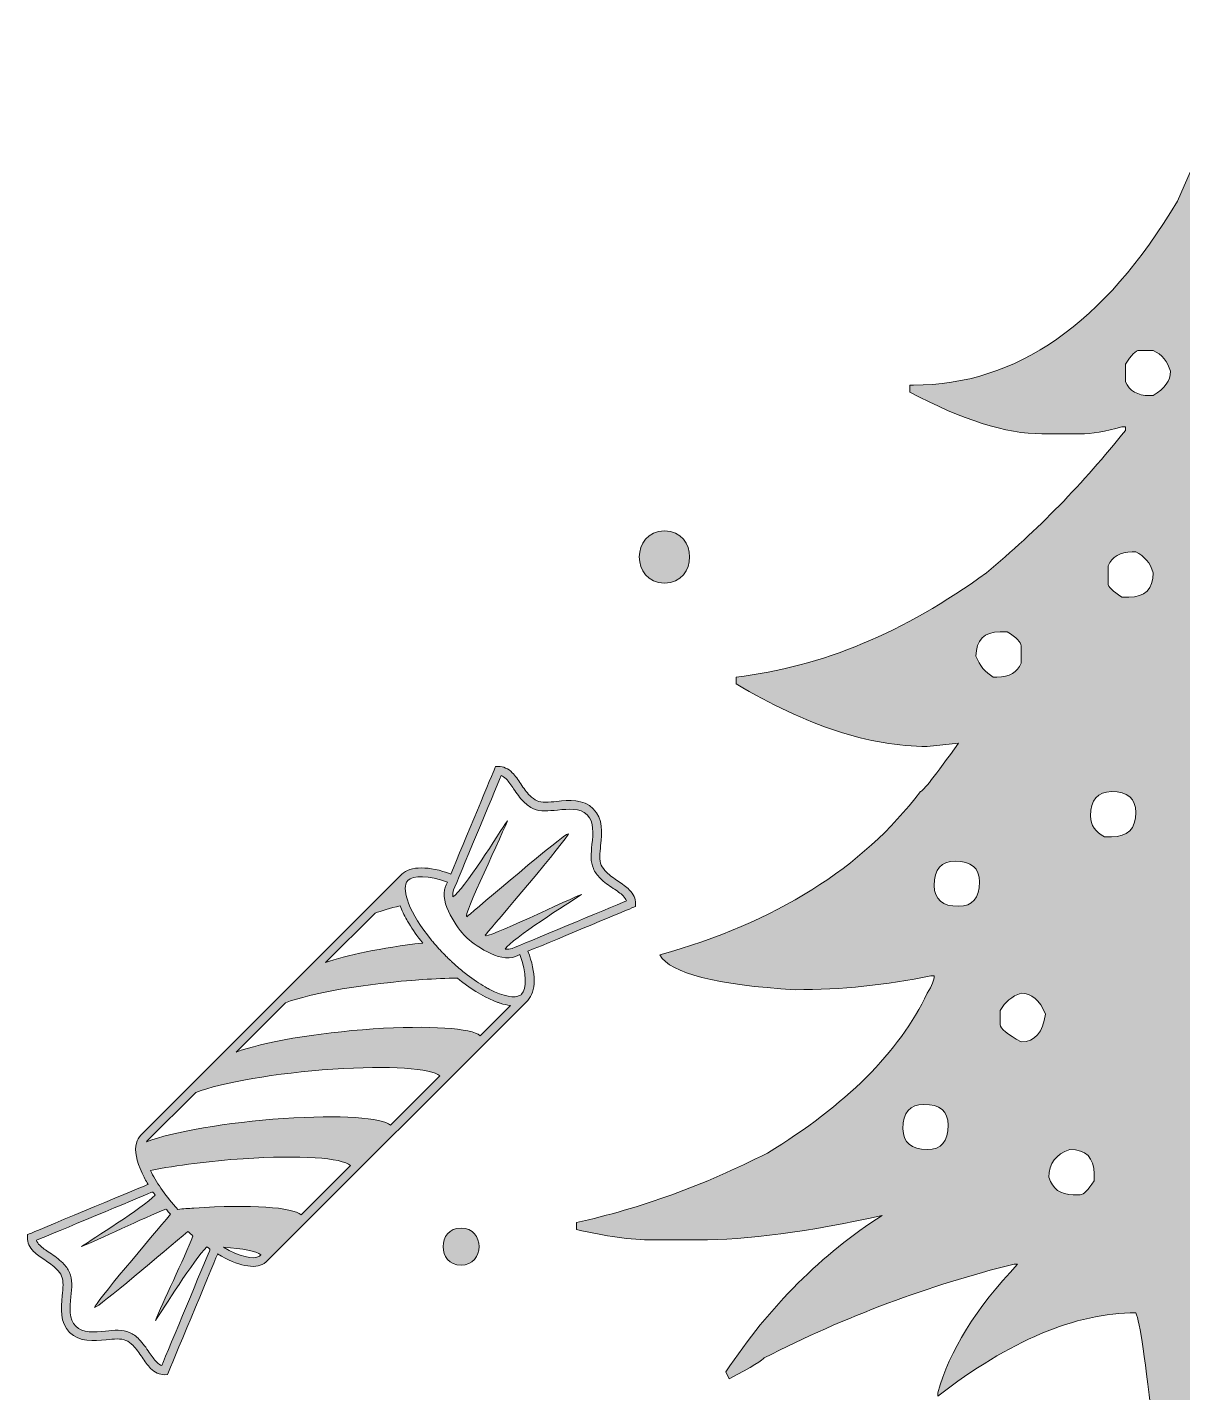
# Model space of a CAD drawing. Header units: inches. Extents: x 75 to 1005, y -1023 to -57.
# Drawn here: x 75 to 512, y -574 to -57 of the extents above; entities that cross this region are included whole.
import ezdxf

# ---------------------------------------------------------------- set-up
doc = ezdxf.new("R2010")
doc.units = ezdxf.units.IN
doc.header["$MEASUREMENT"] = 0
doc.layers.add('Layer 1', color=7, linetype='Continuous')

# ---------------------------------------------------------------- blocks, each defined once
blk = doc.blocks.new('block 2')
at = {"layer": 'Layer 1', "true_color": 0x71020c}
h = blk.add_hatch(color=16, dxfattribs=at)
h.dxf.hatch_style = 2
edge = h.paths.add_edge_path()
edge.add_spline(control_points=[(427.48, -328.38), (418.7, -340.67), (413.88, -346.8), (413, -346.8), (391.07, -375.75), (358.18, -396.37), (314.32, -408.65), (318.48, -415.67), (335.59, -420.05), (365.63, -421.8), (383.18, -421.8), (400.28, -420.05), (416.95, -416.54), (416.95, -416.54), (418.27, -416.54), (418.27, -416.54), (418.27, -418.07), (417.39, -420.27), (415.63, -423.12), (404.89, -445.49), (384.71, -465.67), (355.11, -483.65), (330.98, -495.93), (306.86, -504.7), (282.74, -509.96), (282.74, -509.96), (282.74, -512.59), (282.74, -512.59), (293.7, -515.22), (303.35, -516.54), (311.69, -516.54), (311.69, -516.54), (328.79, -516.54), (328.79, -516.54), (347.43, -516.54), (370.68, -513.47), (398.53, -507.33), (375.72, -521.8), (355.98, -541.54), (339.32, -566.54), (339.32, -566.54), (340.63, -569.17), (340.63, -569.17), (349.19, -564.57), (353.57, -561.94), (353.79, -561.28), (384.71, -545.49), (416.29, -533.65), (448.53, -525.75), (448.53, -525.75), (449.84, -525.75), (449.84, -525.75), (434.06, -542.42), (423.97, -558.65), (419.58, -574.44), (419.58, -574.44), (419.58, -575.75), (419.58, -575.75), (446.77, -554.7), (471.77, -544.17), (494.58, -544.17), (496.11, -547.46), (498.31, -562.38), (501.16, -588.91), (532.3, -590.67), (555.98, -591.54), (572.21, -591.54), (576.6, -591.54), (578.79, -580.14), (578.79, -557.33), (578.79, -553.82), (581.43, -552.07), (586.69, -552.07), (610.81, -552.07), (645.46, -558.21), (690.64, -570.49), (690.64, -570.49), (691.95, -570.49), (691.95, -570.49), (691.95, -565.88), (678.79, -551.85), (652.48, -528.38), (662.56, -528.38), (672.65, -529.7), (682.74, -532.33), (688.66, -532.33), (706.21, -539.35), (735.37, -553.39), (735.37, -553.39), (735.37, -552.07), (735.37, -552.07), (735.37, -551.19), (722.65, -534.96), (697.21, -503.38), (707.3, -505.14), (714.32, -506.01), (718.27, -506.01), (718.27, -506.01), (720.9, -506.01), (720.9, -506.01), (735.81, -506.01), (753.8, -502.51), (774.85, -495.49), (774.85, -495.49), (774.85, -492.86), (774.85, -492.86), (757.3, -486.72), (747.65, -483.65), (745.9, -483.65), (708.4, -472.25), (678.57, -451.63), (656.43, -421.8), (656.43, -421.8), (656.43, -420.49), (656.43, -420.49), (690.42, -431.89), (721.99, -437.59), (751.16, -437.59), (751.16, -437.59), (751.16, -436.28), (751.16, -436.28), (751.16, -434.75), (746.77, -432.55), (738.01, -429.7), (695.24, -407.55), (657.08, -369.39), (623.53, -315.22), (652.69, -326.63), (676.82, -332.33), (695.9, -332.33), (695.9, -332.33), (718.27, -329.7), (718.27, -329.7), (718.27, -329.7), (718.27, -325.75), (718.27, -325.75), (717.17, -325.75), (710.59, -322.24), (698.53, -315.22), (652.04, -282.55), (614.76, -246.59), (586.69, -207.33), (605.98, -210.84), (621.77, -212.59), (634.06, -212.59), (634.06, -212.59), (639.32, -212.59), (639.32, -212.59), (645.02, -212.59), (651.16, -211.72), (657.74, -209.96), (657.74, -209.96), (657.74, -207.33), (657.74, -207.33), (603.35, -180.14), (562.12, -130.14), (534.06, -57.33), (534.06, -57.33), (531.42, -57.33), (531.42, -57.33), (531.42, -70.05), (524.4, -91.98), (510.37, -123.12), (482.74, -169.61), (449.4, -192.85), (410.37, -192.85), (410.37, -192.85), (409.06, -192.85), (409.06, -192.85), (409.06, -192.85), (409.06, -195.48), (409.06, -195.48), (428.79, -206.01), (445.46, -211.28), (459.05, -211.28), (459.05, -211.28), (473.53, -211.28), (473.53, -211.28), (477.91, -211.28), (483.18, -210.4), (489.32, -208.64), (489.32, -208.64), (490.63, -208.64), (490.63, -208.64), (490.63, -208.64), (490.63, -209.96), (490.63, -209.96), (474.84, -229.92), (457.3, -247.9), (438, -263.91), (407.08, -286.49), (375.5, -299.65), (343.27, -303.38), (343.27, -303.38), (343.27, -306.01), (343.27, -306.01), (369.8, -321.8), (393.92, -329.7), (415.63, -329.7), (415.63, -329.7), (427.48, -328.38), (427.48, -328.38)], knot_values=[0, 0, 0, 0, 1, 1, 1, 2, 2, 2, 3, 3, 3, 4, 4, 4, 5, 5, 5, 6, 6, 6, 7, 7, 7, 8, 8, 8, 9, 9, 9, 10, 10, 10, 11, 11, 11, 12, 12, 12, 13, 13, 13, 14, 14, 14, 15, 15, 15, 16, 16, 16, 17, 17, 17, 18, 18, 18, 19, 19, 19, 20, 20, 20, 21, 21, 21, 22, 22, 22, 23, 23, 23, 24, 24, 24, 25, 25, 25, 26, 26, 26, 27, 27, 27, 28, 28, 28, 29, 29, 29, 30, 30, 30, 31, 31, 31, 32, 32, 32, 33, 33, 33, 34, 34, 34, 35, 35, 35, 36, 36, 36, 37, 37, 37, 38, 38, 38, 39, 39, 39, 40, 40, 40, 41, 41, 41, 42, 42, 42, 43, 43, 43, 44, 44, 44, 45, 45, 45, 46, 46, 46, 47, 47, 47, 48, 48, 48, 49, 49, 49, 50, 50, 50, 51, 51, 51, 52, 52, 52, 53, 53, 53, 54, 54, 54, 55, 55, 55, 56, 56, 56, 57, 57, 57, 58, 58, 58, 59, 59, 59, 60, 60, 60, 61, 61, 61, 62, 62, 62, 63, 63, 63, 64, 64, 64, 65, 65, 65, 66, 66, 66, 67, 67, 67, 67], degree=3, periodic=1)
edge = h.paths.add_edge_path()
edge.add_spline(control_points=[(656.43, -486.28), (656.43, -492.42), (653.35, -495.49), (647.21, -495.49), (647.21, -495.49), (644.58, -495.49), (644.58, -495.49), (641.07, -493.3), (639.32, -491.54), (639.32, -490.23), (639.32, -490.23), (639.32, -487.59), (639.32, -487.59), (639.32, -482.77), (641.51, -479.7), (645.9, -478.38), (651.16, -478.38), (654.67, -481.02), (656.43, -486.28)], knot_values=[0, 0, 0, 0, 1, 1, 1, 2, 2, 2, 3, 3, 3, 4, 4, 4, 5, 5, 5, 6, 6, 6, 6], degree=3, periodic=1)
edge = h.paths.add_edge_path()
edge.add_spline(control_points=[(631.42, -378.38), (633.62, -374.88), (635.37, -373.12), (636.69, -373.12), (636.69, -373.12), (643.27, -373.12), (643.27, -373.12), (645.02, -373.56), (646.77, -375.75), (648.53, -379.7), (648.53, -384.96), (645.9, -388.47), (640.64, -390.22), (634.49, -390.22), (631.42, -387.16), (631.42, -381.01), (631.42, -381.01), (631.42, -378.38), (631.42, -378.38)], knot_values=[0, 0, 0, 0, 1, 1, 1, 2, 2, 2, 3, 3, 3, 4, 4, 4, 5, 5, 5, 6, 6, 6, 6], degree=3, periodic=1)
edge = h.paths.add_edge_path()
edge.add_spline(control_points=[(519.58, -409.96), (520.9, -404.7), (523.97, -402.07), (528.79, -402.07), (534.06, -402.07), (536.69, -404.7), (536.69, -409.96), (536.69, -409.96), (536.69, -413.91), (536.69, -413.91), (536.25, -415.67), (534.06, -417.42), (530.11, -419.17), (523.09, -418.3), (519.58, -415.22), (519.58, -409.96)], knot_values=[0, 0, 0, 0, 1, 1, 1, 2, 2, 2, 3, 3, 3, 4, 4, 4, 5, 5, 5, 5], degree=3, periodic=1)
edge = h.paths.add_edge_path()
edge.add_spline(control_points=[(601.16, -506.01), (601.16, -510.62), (599.4, -513.7), (595.9, -515.22), (595.9, -515.22), (589.32, -515.22), (589.32, -515.22), (585.81, -513.04), (584.06, -511.28), (584.06, -509.96), (584.06, -509.96), (584.06, -507.33), (584.06, -507.33), (584.06, -502.51), (586.24, -499.44), (590.64, -498.12), (595.46, -498.12), (598.97, -500.31), (601.16, -504.7), (601.16, -504.7), (601.16, -506.01), (601.16, -506.01)], knot_values=[0, 0, 0, 0, 1, 1, 1, 2, 2, 2, 3, 3, 3, 4, 4, 4, 5, 5, 5, 6, 6, 6, 7, 7, 7, 7], degree=3, periodic=1)
edge = h.paths.add_edge_path()
edge.add_spline(control_points=[(599.85, -441.54), (594.58, -438.69), (591.95, -436.5), (591.95, -434.96), (591.95, -434.96), (591.95, -429.7), (591.95, -429.7), (593.7, -426.41), (596.34, -424.22), (599.85, -423.12), (603.79, -423.12), (606.86, -425.75), (609.06, -431.01), (608.18, -438.04), (605.11, -441.54), (599.85, -441.54)], knot_values=[0, 0, 0, 0, 1, 1, 1, 2, 2, 2, 3, 3, 3, 4, 4, 4, 5, 5, 5, 5], degree=3, periodic=1)
edge = h.paths.add_edge_path()
edge.add_spline(control_points=[(597.22, -309.96), (597.22, -309.96), (599.85, -309.96), (599.85, -309.96), (605.98, -309.96), (609.06, -313.03), (609.06, -319.17), (609.06, -319.17), (609.06, -320.48), (609.06, -320.48), (605.77, -324.88), (603.57, -327.06), (602.48, -327.06), (602.48, -327.06), (601.16, -327.06), (601.16, -327.06), (595.02, -327.06), (591.95, -324), (591.95, -317.86), (591.95, -317.86), (591.95, -315.22), (591.95, -315.22), (594.14, -311.72), (595.9, -309.96), (597.22, -309.96)], knot_values=[0, 0, 0, 0, 1, 1, 1, 2, 2, 2, 3, 3, 3, 4, 4, 4, 5, 5, 5, 6, 6, 6, 7, 7, 7, 8, 8, 8, 8], degree=3, periodic=1)
edge = h.paths.add_edge_path()
edge.add_spline(control_points=[(584.06, -242.85), (590.19, -242.85), (593.27, -245.49), (593.27, -250.75), (593.27, -256.89), (590.64, -259.96), (585.37, -259.96), (579.23, -259.96), (576.16, -257.33), (576.16, -252.06), (576.16, -245.92), (578.79, -242.85), (584.06, -242.85)], knot_values=[0, 0, 0, 0, 1, 1, 1, 2, 2, 2, 3, 3, 3, 4, 4, 4, 4], degree=3, periodic=1)
edge = h.paths.add_edge_path()
edge.add_spline(control_points=[(578.79, -367.85), (578.79, -372.46), (577.04, -375.53), (573.53, -377.07), (573.53, -377.07), (566.95, -377.07), (566.95, -377.07), (563.44, -374.88), (561.69, -373.12), (561.69, -371.81), (561.69, -371.81), (561.69, -369.17), (561.69, -369.17), (561.69, -364.35), (564.32, -361.27), (569.58, -359.96), (573.75, -359.96), (576.82, -362.59), (578.79, -367.85)], knot_values=[0, 0, 0, 0, 1, 1, 1, 2, 2, 2, 3, 3, 3, 4, 4, 4, 5, 5, 5, 6, 6, 6, 6], degree=3, periodic=1)
edge = h.paths.add_edge_path()
edge.add_spline(control_points=[(556.42, -175.75), (562.56, -175.75), (565.64, -178.38), (565.64, -183.65), (565.64, -189.79), (563, -192.85), (557.74, -192.85), (551.6, -192.85), (548.53, -190.22), (548.53, -184.96), (548.53, -178.82), (551.16, -175.75), (556.42, -175.75)], knot_values=[0, 0, 0, 0, 1, 1, 1, 2, 2, 2, 3, 3, 3, 4, 4, 4, 4], degree=3, periodic=1)
edge = h.paths.add_edge_path()
edge.add_spline(control_points=[(556.42, -274.44), (561.69, -276.19), (564.32, -279.26), (564.32, -283.64), (564.32, -289.79), (561.69, -292.85), (556.42, -292.85), (552.48, -292.85), (549.4, -290.22), (547.21, -284.96), (548.09, -277.94), (551.16, -274.44), (556.42, -274.44)], knot_values=[0, 0, 0, 0, 1, 1, 1, 2, 2, 2, 3, 3, 3, 4, 4, 4, 4], degree=3, periodic=1)
edge = h.paths.add_edge_path()
edge.add_spline(control_points=[(549.84, -473.12), (549.84, -473.12), (549.84, -478.38), (549.84, -478.38), (547.65, -481.89), (545.9, -483.65), (544.58, -483.65), (544.58, -483.65), (538, -483.65), (538, -483.65), (534.49, -482.11), (532.74, -479.04), (532.74, -474.44), (532.74, -474.44), (532.74, -473.12), (532.74, -473.12), (534.49, -469.83), (537.13, -467.64), (540.63, -466.54), (544.14, -466.54), (547.21, -468.74), (549.84, -473.12)], knot_values=[0, 0, 0, 0, 1, 1, 1, 2, 2, 2, 3, 3, 3, 4, 4, 4, 5, 5, 5, 6, 6, 6, 7, 7, 7, 7], degree=3, periodic=1)
edge = h.paths.add_edge_path()
edge.add_spline(control_points=[(527.48, -131.01), (529.23, -127.72), (531.86, -125.53), (535.37, -124.43), (538.88, -124.43), (541.95, -126.62), (544.58, -131.01), (544.58, -131.01), (544.58, -136.28), (544.58, -136.28), (542.39, -139.78), (540.63, -141.54), (539.32, -141.54), (539.32, -141.54), (532.74, -141.54), (532.74, -141.54), (529.23, -139.35), (527.48, -137.59), (527.48, -136.28), (527.48, -136.28), (527.48, -131.01), (527.48, -131.01)], knot_values=[0, 0, 0, 0, 1, 1, 1, 2, 2, 2, 3, 3, 3, 4, 4, 4, 5, 5, 5, 6, 6, 6, 7, 7, 7, 7], degree=3, periodic=1)
edge = h.paths.add_edge_path()
edge.add_spline(control_points=[(526.16, -225.75), (528.35, -222.24), (530.11, -220.49), (531.42, -220.49), (531.42, -220.49), (534.06, -220.49), (534.06, -220.49), (538.88, -220.49), (541.95, -222.68), (543.27, -227.07), (543.27, -232.33), (540.63, -235.84), (535.37, -237.59), (529.23, -237.59), (526.16, -234.52), (526.16, -228.38), (526.16, -228.38), (526.16, -225.75), (526.16, -225.75)], knot_values=[0, 0, 0, 0, 1, 1, 1, 2, 2, 2, 3, 3, 3, 4, 4, 4, 5, 5, 5, 6, 6, 6, 6], degree=3, periodic=1)
edge = h.paths.add_edge_path()
edge.add_spline(control_points=[(526.16, -311.28), (526.16, -311.28), (528.79, -311.28), (528.79, -311.28), (532.3, -313.47), (534.06, -315.22), (534.06, -316.54), (534.06, -316.54), (534.06, -323.12), (534.06, -323.12), (533.61, -324.88), (531.42, -326.63), (527.48, -328.38), (522.21, -328.38), (518.7, -325.75), (516.95, -320.48), (516.95, -314.35), (520.02, -311.28), (526.16, -311.28)], knot_values=[0, 0, 0, 0, 1, 1, 1, 2, 2, 2, 3, 3, 3, 4, 4, 4, 5, 5, 5, 6, 6, 6, 6], degree=3, periodic=1)
edge = h.paths.add_edge_path()
edge.add_spline(control_points=[(415.63, -482.33), (409.49, -482.33), (406.42, -479.7), (406.42, -474.44), (406.42, -468.3), (409.06, -465.22), (414.32, -465.22), (420.45, -465.22), (423.53, -467.86), (423.53, -473.12), (423.53, -479.26), (420.9, -482.33), (415.63, -482.33)], knot_values=[0, 0, 0, 0, 1, 1, 1, 2, 2, 2, 3, 3, 3, 4, 4, 4, 4], degree=3, periodic=1)
edge = h.paths.add_edge_path()
edge.add_spline(control_points=[(490.63, -184.96), (492.82, -181.45), (494.58, -179.69), (495.9, -179.69), (495.9, -179.69), (501.16, -179.69), (501.16, -179.69), (504.45, -181.23), (506.64, -183.86), (507.74, -187.59), (507.74, -191.1), (505.55, -194.17), (501.16, -196.8), (501.16, -196.8), (499.85, -196.8), (499.85, -196.8), (495.24, -196.8), (492.17, -195.05), (490.63, -191.54), (490.63, -191.54), (490.63, -184.96), (490.63, -184.96)], knot_values=[0, 0, 0, 0, 1, 1, 1, 2, 2, 2, 3, 3, 3, 4, 4, 4, 5, 5, 5, 6, 6, 6, 7, 7, 7, 7], degree=3, periodic=1)
edge = h.paths.add_edge_path()
edge.add_spline(control_points=[(484.06, -261.28), (485.59, -257.77), (488.66, -256.01), (493.27, -256.01), (493.27, -256.01), (494.58, -256.01), (494.58, -256.01), (497.87, -257.55), (500.06, -260.18), (501.16, -263.91), (501.16, -270.05), (498.09, -273.12), (491.95, -273.12), (491.95, -273.12), (489.32, -273.12), (489.32, -273.12), (485.81, -270.93), (484.06, -269.17), (484.06, -267.86), (484.06, -267.86), (484.06, -261.28), (484.06, -261.28)], knot_values=[0, 0, 0, 0, 1, 1, 1, 2, 2, 2, 3, 3, 3, 4, 4, 4, 5, 5, 5, 6, 6, 6, 7, 7, 7, 7], degree=3, periodic=1)
edge = h.paths.add_edge_path()
edge.add_spline(control_points=[(485.37, -346.8), (491.51, -346.8), (494.58, -349.43), (494.58, -354.7), (494.58, -360.84), (491.51, -363.91), (485.37, -363.91), (485.37, -363.91), (482.74, -363.91), (482.74, -363.91), (479.23, -362.15), (477.48, -359.53), (477.48, -356.01), (477.48, -349.87), (480.11, -346.8), (485.37, -346.8)], knot_values=[0, 0, 0, 0, 1, 1, 1, 2, 2, 2, 3, 3, 3, 4, 4, 4, 5, 5, 5, 5], degree=3, periodic=1)
edge = h.paths.add_edge_path()
edge.add_spline(control_points=[(469.58, -482.33), (475.72, -482.33), (478.79, -485.41), (478.79, -491.54), (478.79, -491.54), (478.79, -494.17), (478.79, -494.17), (476.6, -497.69), (474.84, -499.44), (473.53, -499.44), (473.53, -499.44), (470.9, -499.44), (470.9, -499.44), (466.07, -499.44), (463, -497.25), (461.69, -492.86), (461.69, -487.59), (464.32, -484.09), (469.58, -482.33)], knot_values=[0, 0, 0, 0, 1, 1, 1, 2, 2, 2, 3, 3, 3, 4, 4, 4, 5, 5, 5, 6, 6, 6, 6], degree=3, periodic=1)
edge = h.paths.add_edge_path()
edge.add_spline(control_points=[(460.37, -431.01), (459.49, -438.04), (456.42, -441.54), (451.16, -441.54), (445.9, -438.69), (443.27, -436.5), (443.27, -434.96), (443.27, -434.96), (443.27, -429.7), (443.27, -429.7), (445.02, -426.41), (447.65, -424.22), (451.16, -423.12), (455.11, -423.12), (458.18, -425.75), (460.37, -431.01)], knot_values=[0, 0, 0, 0, 1, 1, 1, 2, 2, 2, 3, 3, 3, 4, 4, 4, 5, 5, 5, 5], degree=3, periodic=1)
edge = h.paths.add_edge_path()
edge.add_spline(control_points=[(443.27, -286.28), (443.27, -286.28), (445.9, -286.28), (445.9, -286.28), (449.4, -288.47), (451.16, -290.22), (451.16, -291.54), (451.16, -291.54), (451.16, -298.12), (451.16, -298.12), (449.84, -301.63), (446.77, -303.38), (441.95, -303.38), (441.95, -303.38), (440.63, -303.38), (440.63, -303.38), (437.56, -301.63), (435.37, -299), (434.06, -295.49), (434.06, -289.35), (437.12, -286.28), (443.27, -286.28)], knot_values=[0, 0, 0, 0, 1, 1, 1, 2, 2, 2, 3, 3, 3, 4, 4, 4, 5, 5, 5, 6, 6, 6, 7, 7, 7, 7], degree=3, periodic=1)
edge = h.paths.add_edge_path()
edge.add_spline(control_points=[(435.37, -381.01), (435.37, -387.16), (432.74, -390.22), (427.48, -390.22), (421.33, -390.22), (418.27, -387.59), (418.27, -382.33), (418.27, -376.19), (420.9, -373.12), (426.16, -373.12), (432.3, -373.12), (435.37, -375.75), (435.37, -381.01)], knot_values=[0, 0, 0, 0, 1, 1, 1, 2, 2, 2, 3, 3, 3, 4, 4, 4, 4], degree=3, periodic=1)
h = blk.add_hatch(color=16, dxfattribs=at)
h.dxf.hatch_style = 2
edge = h.paths.add_edge_path()
edge.add_spline(control_points=[(316.09, -267.79), (328.79, -267.79), (328.81, -248.06), (316.09, -248.06), (303.4, -248.06), (303.38, -267.79), (316.09, -267.79)], knot_values=[0, 0, 0, 0, 1, 1, 1, 2, 2, 2, 2], degree=3, periodic=1)
h = blk.add_hatch(color=16, dxfattribs=at)
h.dxf.hatch_style = 2
edge = h.paths.add_edge_path()
edge.add_spline(control_points=[(264.4, -407.25), (276.18, -402.34), (303.81, -390.84), (304.14, -390.7), (304.14, -390.7), (305.14, -390.28), (305.14, -390.28), (305.14, -390.28), (305.15, -389.19), (305.15, -389.19), (305.16, -387.28), (304.38, -385.57), (302.76, -383.94), (301.57, -382.76), (300.1, -381.76), (298.54, -380.7), (296.98, -379.65), (295.37, -378.55), (294.1, -377.28), (293.22, -376.4), (292.58, -375.52), (292.16, -374.58), (291.35, -372.81), (291.62, -370.05), (291.92, -367.13), (292.39, -362.4), (292.92, -357.05), (289.14, -353.27), (285.36, -349.48), (280, -350.02), (275.28, -350.49), (272.36, -350.78), (269.6, -351.06), (267.82, -350.25), (266.89, -349.83), (266.01, -349.19), (265.13, -348.31), (263.85, -347.03), (262.76, -345.42), (261.7, -343.87), (260.65, -342.31), (259.65, -340.83), (258.46, -339.65), (256.84, -338.03), (255.12, -337.24), (253.21, -337.26), (253.21, -337.26), (252.12, -337.26), (252.12, -337.26), (252.12, -337.26), (251.71, -338.27), (251.71, -338.27), (251.57, -338.6), (240.07, -366.22), (235.16, -378), (227.09, -374.92), (219.79, -374.87), (216.58, -378.09), (216.58, -378.09), (117.78, -476.89), (117.78, -476.89), (116.97, -477.69), (116.41, -478.71), (116.1, -479.92), (115.37, -482.77), (116.11, -486.69), (118.24, -491.25), (118.89, -492.64), (119.67, -494.08), (120.54, -495.54), (120.46, -495.57), (120.38, -495.59), (120.3, -495.62), (115.47, -497.65), (76.22, -513.99), (75.82, -514.16), (75.82, -514.16), (74.81, -514.57), (74.81, -514.57), (74.81, -514.57), (74.81, -515.66), (74.81, -515.66), (74.79, -517.57), (75.58, -519.29), (77.2, -520.91), (78.38, -522.1), (79.86, -523.1), (81.42, -524.15), (82.98, -525.21), (84.59, -526.3), (85.86, -527.58), (86.74, -528.46), (87.38, -529.34), (87.8, -530.27), (88.61, -532.05), (88.33, -534.81), (88.04, -537.73), (87.57, -542.45), (87.03, -547.81), (90.82, -551.59), (94.6, -555.37), (99.95, -554.84), (104.68, -554.37), (107.6, -554.07), (110.36, -553.8), (112.14, -554.61), (113.07, -555.03), (113.95, -555.66), (114.83, -556.55), (116.1, -557.82), (117.2, -559.43), (118.25, -560.99), (119.31, -562.55), (120.31, -564.02), (121.49, -565.21), (123.12, -566.83), (124.83, -567.61), (126.74, -567.6), (126.74, -567.6), (127.83, -567.59), (127.83, -567.59), (127.83, -567.59), (128.25, -566.59), (128.25, -566.59), (128.42, -566.19), (144.76, -526.94), (146.78, -522.11), (146.82, -522.03), (146.84, -521.94), (146.87, -521.86), (154.53, -526.46), (160.88, -527.77), (164.5, -525.45), (164.87, -525.21), (165.21, -524.94), (165.52, -524.63), (165.52, -524.63), (264.32, -425.83), (264.32, -425.83), (267.53, -422.61), (267.49, -415.32), (264.4, -407.25)], knot_values=[0, 0, 0, 0, 1, 1, 1, 2, 2, 2, 3, 3, 3, 4, 4, 4, 5, 5, 5, 6, 6, 6, 7, 7, 7, 8, 8, 8, 9, 9, 9, 10, 10, 10, 11, 11, 11, 12, 12, 12, 13, 13, 13, 14, 14, 14, 15, 15, 15, 16, 16, 16, 17, 17, 17, 18, 18, 18, 19, 19, 19, 20, 20, 20, 21, 21, 21, 22, 22, 22, 23, 23, 23, 24, 24, 24, 25, 25, 25, 26, 26, 26, 27, 27, 27, 28, 28, 28, 29, 29, 29, 30, 30, 30, 31, 31, 31, 32, 32, 32, 33, 33, 33, 34, 34, 34, 35, 35, 35, 36, 36, 36, 37, 37, 37, 38, 38, 38, 39, 39, 39, 40, 40, 40, 41, 41, 41, 42, 42, 42, 43, 43, 43, 44, 44, 44, 45, 45, 45, 46, 46, 46, 47, 47, 47, 47], degree=3, periodic=1)
edge = h.paths.add_edge_path()
edge.add_spline(control_points=[(236.21, -384.02), (238.04, -379.66), (251.51, -347.31), (254.26, -340.71), (254.88, -340.91), (255.49, -341.33), (256.14, -341.97), (257.1, -342.94), (258.01, -344.29), (258.98, -345.71), (260.12, -347.4), (261.3, -349.14), (262.8, -350.64), (263.97, -351.8), (265.16, -352.66), (266.46, -353.25), (269.04, -354.42), (272.23, -354.1), (275.61, -353.77), (279.8, -353.35), (284.14, -352.91), (286.82, -355.59), (289.49, -358.27), (289.06, -362.61), (288.64, -366.8), (288.3, -370.18), (287.98, -373.36), (289.16, -375.95), (289.75, -377.24), (290.6, -378.44), (291.77, -379.61), (293.27, -381.1), (295.01, -382.28), (296.69, -383.43), (298.12, -384.39), (299.47, -385.31), (300.43, -386.27), (301.08, -386.92), (301.49, -387.53), (301.7, -388.15), (295.1, -390.9), (262.75, -404.37), (258.38, -406.2), (257.66, -406.5), (256.78, -406.56), (255.81, -406.43), (258.06, -402.53), (280.13, -388.83), (284.61, -385.77), (275.83, -389.28), (243.99, -404.91), (248.7, -400.6), (250.63, -398.26), (279.71, -364.32), (279.7, -362.71), (278.09, -362.7), (244.15, -391.77), (241.81, -393.71), (237.5, -398.42), (253.13, -366.57), (256.63, -357.8), (253.58, -362.28), (239.88, -384.35), (235.97, -386.59), (235.85, -385.62), (235.91, -384.74), (236.21, -384.02)], knot_values=[0, 0, 0, 0, 1, 1, 1, 2, 2, 2, 3, 3, 3, 4, 4, 4, 5, 5, 5, 6, 6, 6, 7, 7, 7, 8, 8, 8, 9, 9, 9, 10, 10, 10, 11, 11, 11, 12, 12, 12, 13, 13, 13, 14, 14, 14, 15, 15, 15, 16, 16, 16, 17, 17, 17, 18, 18, 18, 19, 19, 19, 20, 20, 20, 21, 21, 21, 22, 22, 22, 22], degree=3, periodic=1)
edge = h.paths.add_edge_path()
edge.add_spline(control_points=[(206.47, -392.85), (208.98, -391.89), (212.21, -390.94), (216, -390.03), (216.65, -391.73), (217.5, -393.51), (218.52, -395.33), (218.62, -395.51), (218.73, -395.68), (218.83, -395.86), (218.98, -396.13), (219.13, -396.39), (219.29, -396.65), (220.74, -399.09), (222.5, -401.6), (224.52, -404.14), (208.9, -405.94), (195.19, -408.71), (187.78, -411.54), (187.78, -411.54), (206.47, -392.85), (206.47, -392.85)], knot_values=[0, 0, 0, 0, 1, 1, 1, 2, 2, 2, 3, 3, 3, 4, 4, 4, 5, 5, 5, 6, 6, 6, 7, 7, 7, 7], degree=3, periodic=1)
edge = h.paths.add_edge_path()
edge.add_spline(control_points=[(143.75, -520.83), (141.92, -525.2), (128.45, -557.55), (125.7, -564.15), (125.08, -563.94), (124.47, -563.53), (123.82, -562.88), (122.86, -561.92), (121.94, -560.57), (120.98, -559.14), (119.83, -557.46), (118.65, -555.72), (117.16, -554.22), (115.99, -553.05), (114.8, -552.2), (113.5, -551.61), (110.91, -550.43), (107.73, -550.75), (104.35, -551.09), (100.16, -551.51), (95.82, -551.94), (93.14, -549.26), (90.46, -546.59), (90.9, -542.25), (91.32, -538.06), (91.65, -534.68), (91.97, -531.49), (90.8, -528.91), (90.21, -527.61), (89.35, -526.42), (88.19, -525.25), (86.69, -523.75), (84.95, -522.57), (83.27, -521.43), (81.84, -520.46), (80.49, -519.55), (79.53, -518.59), (78.88, -517.94), (78.46, -517.33), (78.26, -516.71), (84.86, -513.96), (117.21, -500.49), (121.57, -498.66), (121.82, -498.55), (122.09, -498.48), (122.38, -498.43), (122.64, -498.81), (122.92, -499.2), (123.19, -499.59), (118.34, -504.54), (99.46, -516.28), (95.35, -519.08), (101.51, -516.62), (119.02, -508.19), (127.3, -504.87), (127.69, -505.33), (128.08, -505.79), (128.48, -506.25), (128.66, -506.45), (128.86, -506.66), (129.05, -506.87), (121.84, -515.36), (100.25, -540.76), (100.26, -542.15), (101.65, -542.16), (127.04, -520.57), (135.54, -513.36), (136.2, -513.96), (136.87, -514.54), (137.54, -515.11), (134.22, -523.38), (125.79, -540.9), (123.33, -547.06), (126.12, -542.95), (137.87, -524.06), (142.82, -519.21), (143.21, -519.49), (143.59, -519.75), (143.98, -520.01), (143.93, -520.3), (143.86, -520.58), (143.75, -520.83)], knot_values=[0, 0, 0, 0, 1, 1, 1, 2, 2, 2, 3, 3, 3, 4, 4, 4, 5, 5, 5, 6, 6, 6, 7, 7, 7, 8, 8, 8, 9, 9, 9, 10, 10, 10, 11, 11, 11, 12, 12, 12, 13, 13, 13, 14, 14, 14, 15, 15, 15, 16, 16, 16, 17, 17, 17, 18, 18, 18, 19, 19, 19, 20, 20, 20, 21, 21, 21, 22, 22, 22, 23, 23, 23, 24, 24, 24, 25, 25, 25, 26, 26, 26, 27, 27, 27, 27], degree=3, periodic=1)
edge = h.paths.add_edge_path()
edge.add_spline(control_points=[(163.19, -522.3), (163.05, -522.44), (162.9, -522.56), (162.73, -522.67), (160.36, -524.2), (155.14, -522.88), (149.04, -519.33), (156.54, -519.76), (161.6, -520.78), (163.24, -522.26), (163.24, -522.26), (163.19, -522.3), (163.19, -522.3)], knot_values=[0, 0, 0, 0, 1, 1, 1, 2, 2, 2, 3, 3, 3, 4, 4, 4, 4], degree=3, periodic=1)
edge = h.paths.add_edge_path()
edge.add_spline(control_points=[(178.46, -507.04), (175.3, -504.19), (159.43, -503.04), (137.91, -504.5), (135.85, -504.64), (133.81, -504.8), (131.78, -504.98), (131.5, -504.68), (131.21, -504.37), (130.95, -504.07), (126.77, -499.35), (123.49, -494.57), (121.41, -490.23), (131.45, -488.28), (143.87, -486.67), (156.6, -485.81), (178.12, -484.35), (194, -485.49), (197.15, -488.35), (197.15, -488.35), (178.46, -507.04), (178.46, -507.04)], knot_values=[0, 0, 0, 0, 1, 1, 1, 2, 2, 2, 3, 3, 3, 4, 4, 4, 5, 5, 5, 6, 6, 6, 7, 7, 7, 7], degree=3, periodic=1)
edge = h.paths.add_edge_path()
edge.add_spline(control_points=[(212.37, -473.13), (209.22, -470.27), (193.34, -469.13), (171.82, -470.59), (150.32, -472.04), (129.72, -475.64), (119.98, -479.36), (120.02, -479.31), (120.06, -479.26), (120.1, -479.22), (120.1, -479.22), (138.64, -460.68), (138.64, -460.68), (148.37, -456.95), (168.99, -453.35), (190.51, -451.89), (212.03, -450.44), (227.91, -451.58), (231.06, -454.44), (231.06, -454.44), (212.37, -473.13), (212.37, -473.13)], knot_values=[0, 0, 0, 0, 1, 1, 1, 2, 2, 2, 3, 3, 3, 4, 4, 4, 5, 5, 5, 6, 6, 6, 7, 7, 7, 7], degree=3, periodic=1)
edge = h.paths.add_edge_path()
edge.add_spline(control_points=[(246.28, -439.21), (243.13, -436.36), (227.25, -435.22), (205.73, -436.67), (184.21, -438.13), (163.59, -441.73), (153.86, -445.46), (153.86, -445.46), (172.55, -426.77), (172.55, -426.77), (182.28, -423.04), (202.9, -419.44), (224.43, -417.98), (229.13, -417.66), (233.56, -417.47), (237.65, -417.39), (238.15, -417.8), (238.65, -418.2), (239.15, -418.59), (239.15, -418.59), (239.24, -418.66), (239.24, -418.66), (244.24, -422.52), (248.93, -425.2), (252.96, -426.62), (253.14, -426.68), (253.31, -426.74), (253.49, -426.8), (253.62, -426.84), (253.76, -426.89), (253.89, -426.93), (255.24, -427.36), (256.54, -427.64), (257.75, -427.75), (257.75, -427.75), (246.28, -439.21), (246.28, -439.21)], knot_values=[0, 0, 0, 0, 1, 1, 1, 2, 2, 2, 3, 3, 3, 4, 4, 4, 5, 5, 5, 6, 6, 6, 7, 7, 7, 8, 8, 8, 9, 9, 9, 10, 10, 10, 11, 11, 11, 12, 12, 12, 12], degree=3, periodic=1)
edge = h.paths.add_edge_path()
edge.add_spline(control_points=[(261.99, -423.5), (261.85, -423.64), (261.69, -423.77), (261.51, -423.88), (261.49, -423.89), (261.47, -423.91), (261.45, -423.92), (259.46, -425.1), (255.29, -424.5), (249.73, -421.59), (249.72, -421.59), (249.72, -421.59), (249.71, -421.58), (249.21, -421.32), (248.7, -421.04), (248.18, -420.74), (248.17, -420.73), (248.16, -420.73), (248.16, -420.73), (246.05, -419.51), (243.76, -417.99), (241.33, -416.12), (241.33, -416.12), (241.24, -416.05), (241.24, -416.05), (239.9, -415.02), (238.58, -413.92), (237.26, -412.76), (237.25, -412.76), (237.24, -412.75), (237.24, -412.74), (236.62, -412.2), (236, -411.63), (235.39, -411.06), (235.3, -410.97), (235.21, -410.89), (235.12, -410.8), (234.52, -410.24), (233.92, -409.66), (233.33, -409.07), (232.87, -408.61), (232.41, -408.14), (231.96, -407.67), (231.85, -407.56), (231.75, -407.45), (231.64, -407.33), (231.27, -406.94), (230.9, -406.54), (230.54, -406.14), (230.47, -406.07), (230.4, -405.99), (230.33, -405.92), (229.91, -405.45), (229.49, -404.98), (229.08, -404.5), (229.03, -404.44), (228.98, -404.38), (228.92, -404.32), (228.51, -403.84), (228.11, -403.36), (227.72, -402.88), (223.79, -398.08), (220.76, -393.17), (219.18, -389.05), (217.83, -385.58), (217.56, -382.72), (218.4, -381.11), (218.46, -380.99), (218.53, -380.88), (218.6, -380.77), (218.69, -380.65), (218.79, -380.53), (218.9, -380.41), (220.87, -378.45), (226.82, -378.42), (233.88, -381.06), (233.57, -381.8), (233.33, -382.38), (233.17, -382.75), (230.62, -388.84), (237.84, -398.74), (240.75, -401.65), (243.67, -404.57), (253.57, -411.79), (259.66, -409.23), (260.03, -409.08), (260.6, -408.84), (261.34, -408.53), (263.98, -415.59), (263.95, -421.54), (261.99, -423.5)], knot_values=[0, 0, 0, 0, 1, 1, 1, 2, 2, 2, 3, 3, 3, 4, 4, 4, 5, 5, 5, 6, 6, 6, 7, 7, 7, 8, 8, 8, 9, 9, 9, 10, 10, 10, 11, 11, 11, 12, 12, 12, 13, 13, 13, 14, 14, 14, 15, 15, 15, 16, 16, 16, 17, 17, 17, 18, 18, 18, 19, 19, 19, 20, 20, 20, 21, 21, 21, 22, 22, 22, 23, 23, 23, 24, 24, 24, 25, 25, 25, 26, 26, 26, 27, 27, 27, 28, 28, 28, 29, 29, 29, 30, 30, 30, 30], degree=3, periodic=1)
h = blk.add_hatch(color=16, dxfattribs=at)
h.dxf.hatch_style = 2
edge = h.paths.add_edge_path()
edge.add_spline(control_points=[(239.05, -526.15), (248.12, -526.15), (248.14, -512.06), (239.05, -512.06), (229.99, -512.06), (229.97, -526.15), (239.05, -526.15)], knot_values=[0, 0, 0, 0, 1, 1, 1, 2, 2, 2, 2], degree=3, periodic=1)
at = {"layer": 'Layer 1', "lineweight": 0}
for points, knots in [([(427.48, -328.38), (418.7, -340.67), (413.88, -346.8), (413, -346.8), (391.07, -375.75), (358.18, -396.37), (314.32, -408.65), (318.48, -415.67), (335.59, -420.05), (365.63, -421.8), (383.18, -421.8), (400.28, -420.05), (416.95, -416.54), (416.95, -416.54), (418.27, -416.54), (418.27, -416.54), (418.27, -418.07), (417.39, -420.27), (415.63, -423.12), (404.89, -445.49), (384.71, -465.67), (355.11, -483.65), (330.98, -495.93), (306.86, -504.7), (282.74, -509.96), (282.74, -509.96), (282.74, -512.59), (282.74, -512.59), (293.7, -515.22), (303.35, -516.54), (311.69, -516.54), (311.69, -516.54), (328.79, -516.54), (328.79, -516.54), (347.43, -516.54), (370.68, -513.47), (398.53, -507.33), (375.72, -521.8), (355.98, -541.54), (339.32, -566.54), (339.32, -566.54), (340.63, -569.17), (340.63, -569.17), (349.19, -564.57), (353.57, -561.94), (353.79, -561.28), (384.71, -545.49), (416.29, -533.65), (448.53, -525.75), (448.53, -525.75), (449.84, -525.75), (449.84, -525.75), (434.06, -542.42), (423.97, -558.65), (419.58, -574.44), (419.58, -574.44), (419.58, -575.75), (419.58, -575.75), (446.77, -554.7), (471.77, -544.17), (494.58, -544.17), (496.11, -547.46), (498.31, -562.38), (501.16, -588.91), (532.3, -590.67), (555.98, -591.54), (572.21, -591.54), (576.6, -591.54), (578.79, -580.14), (578.79, -557.33), (578.79, -553.82), (581.43, -552.07), (586.69, -552.07), (610.81, -552.07), (645.46, -558.21), (690.64, -570.49), (690.64, -570.49), (691.95, -570.49), (691.95, -570.49), (691.95, -565.88), (678.79, -551.85), (652.48, -528.38), (662.56, -528.38), (672.65, -529.7), (682.74, -532.33), (688.66, -532.33), (706.21, -539.35), (735.37, -553.39), (735.37, -553.39), (735.37, -552.07), (735.37, -552.07), (735.37, -551.19), (722.65, -534.96), (697.21, -503.38), (707.3, -505.14), (714.32, -506.01), (718.27, -506.01), (718.27, -506.01), (720.9, -506.01), (720.9, -506.01), (735.81, -506.01), (753.8, -502.51), (774.85, -495.49), (774.85, -495.49), (774.85, -492.86), (774.85, -492.86), (757.3, -486.72), (747.65, -483.65), (745.9, -483.65), (708.4, -472.25), (678.57, -451.63), (656.43, -421.8), (656.43, -421.8), (656.43, -420.49), (656.43, -420.49), (690.42, -431.89), (721.99, -437.59), (751.16, -437.59), (751.16, -437.59), (751.16, -436.28), (751.16, -436.28), (751.16, -434.75), (746.77, -432.55), (738.01, -429.7), (695.24, -407.55), (657.08, -369.39), (623.53, -315.22), (652.69, -326.63), (676.82, -332.33), (695.9, -332.33), (695.9, -332.33), (718.27, -329.7), (718.27, -329.7), (718.27, -329.7), (718.27, -325.75), (718.27, -325.75), (717.17, -325.75), (710.59, -322.24), (698.53, -315.22), (652.04, -282.55), (614.76, -246.59), (586.69, -207.33), (605.98, -210.84), (621.77, -212.59), (634.06, -212.59), (634.06, -212.59), (639.32, -212.59), (639.32, -212.59), (645.02, -212.59), (651.16, -211.72), (657.74, -209.96), (657.74, -209.96), (657.74, -207.33), (657.74, -207.33), (603.35, -180.14), (562.12, -130.14), (534.06, -57.33), (534.06, -57.33), (531.42, -57.33), (531.42, -57.33), (531.42, -70.05), (524.4, -91.98), (510.37, -123.12), (482.74, -169.61), (449.4, -192.85), (410.37, -192.85), (410.37, -192.85), (409.06, -192.85), (409.06, -192.85), (409.06, -192.85), (409.06, -195.48), (409.06, -195.48), (428.79, -206.01), (445.46, -211.28), (459.05, -211.28), (459.05, -211.28), (473.53, -211.28), (473.53, -211.28), (477.91, -211.28), (483.18, -210.4), (489.32, -208.64), (489.32, -208.64), (490.63, -208.64), (490.63, -208.64), (490.63, -208.64), (490.63, -209.96), (490.63, -209.96), (474.84, -229.92), (457.3, -247.9), (438, -263.91), (407.08, -286.49), (375.5, -299.65), (343.27, -303.38), (343.27, -303.38), (343.27, -306.01), (343.27, -306.01), (369.8, -321.8), (393.92, -329.7), (415.63, -329.7), (415.63, -329.7), (427.48, -328.38), (427.48, -328.38)], [0, 0, 0, 0, 1, 1, 1, 2, 2, 2, 3, 3, 3, 4, 4, 4, 5, 5, 5, 6, 6, 6, 7, 7, 7, 8, 8, 8, 9, 9, 9, 10, 10, 10, 11, 11, 11, 12, 12, 12, 13, 13, 13, 14, 14, 14, 15, 15, 15, 16, 16, 16, 17, 17, 17, 18, 18, 18, 19, 19, 19, 20, 20, 20, 21, 21, 21, 22, 22, 22, 23, 23, 23, 24, 24, 24, 25, 25, 25, 26, 26, 26, 27, 27, 27, 28, 28, 28, 29, 29, 29, 30, 30, 30, 31, 31, 31, 32, 32, 32, 33, 33, 33, 34, 34, 34, 35, 35, 35, 36, 36, 36, 37, 37, 37, 38, 38, 38, 39, 39, 39, 40, 40, 40, 41, 41, 41, 42, 42, 42, 43, 43, 43, 44, 44, 44, 45, 45, 45, 46, 46, 46, 47, 47, 47, 48, 48, 48, 49, 49, 49, 50, 50, 50, 51, 51, 51, 52, 52, 52, 53, 53, 53, 54, 54, 54, 55, 55, 55, 56, 56, 56, 57, 57, 57, 58, 58, 58, 59, 59, 59, 60, 60, 60, 61, 61, 61, 62, 62, 62, 63, 63, 63, 64, 64, 64, 65, 65, 65, 66, 66, 66, 67, 67, 67, 67]), ([(490.63, -184.96), (492.82, -181.45), (494.58, -179.69), (495.9, -179.69), (495.9, -179.69), (501.16, -179.69), (501.16, -179.69), (504.45, -181.23), (506.64, -183.86), (507.74, -187.59), (507.74, -191.1), (505.55, -194.17), (501.16, -196.8), (501.16, -196.8), (499.85, -196.8), (499.85, -196.8), (495.24, -196.8), (492.17, -195.05), (490.63, -191.54), (490.63, -191.54), (490.63, -184.96), (490.63, -184.96)], [0, 0, 0, 0, 1, 1, 1, 2, 2, 2, 3, 3, 3, 4, 4, 4, 5, 5, 5, 6, 6, 6, 7, 7, 7, 7]), ([(316.09, -267.79), (328.79, -267.79), (328.81, -248.06), (316.09, -248.06), (303.4, -248.06), (303.38, -267.79), (316.09, -267.79)], [0, 0, 0, 0, 1, 1, 1, 2, 2, 2, 2]), ([(484.06, -261.28), (485.59, -257.77), (488.66, -256.01), (493.27, -256.01), (493.27, -256.01), (494.58, -256.01), (494.58, -256.01), (497.87, -257.55), (500.06, -260.18), (501.16, -263.91), (501.16, -270.05), (498.09, -273.12), (491.95, -273.12), (491.95, -273.12), (489.32, -273.12), (489.32, -273.12), (485.81, -270.93), (484.06, -269.17), (484.06, -267.86), (484.06, -267.86), (484.06, -261.28), (484.06, -261.28)], [0, 0, 0, 0, 1, 1, 1, 2, 2, 2, 3, 3, 3, 4, 4, 4, 5, 5, 5, 6, 6, 6, 7, 7, 7, 7]), ([(443.27, -286.28), (443.27, -286.28), (445.9, -286.28), (445.9, -286.28), (449.4, -288.47), (451.16, -290.22), (451.16, -291.54), (451.16, -291.54), (451.16, -298.12), (451.16, -298.12), (449.84, -301.63), (446.77, -303.38), (441.95, -303.38), (441.95, -303.38), (440.63, -303.38), (440.63, -303.38), (437.56, -301.63), (435.37, -299), (434.06, -295.49), (434.06, -289.35), (437.12, -286.28), (443.27, -286.28)], [0, 0, 0, 0, 1, 1, 1, 2, 2, 2, 3, 3, 3, 4, 4, 4, 5, 5, 5, 6, 6, 6, 7, 7, 7, 7]), ([(264.4, -407.25), (276.18, -402.34), (303.81, -390.84), (304.14, -390.7), (304.14, -390.7), (305.14, -390.28), (305.14, -390.28), (305.14, -390.28), (305.15, -389.19), (305.15, -389.19), (305.16, -387.28), (304.38, -385.57), (302.76, -383.94), (301.57, -382.76), (300.1, -381.76), (298.54, -380.7), (296.98, -379.65), (295.37, -378.55), (294.1, -377.28), (293.22, -376.4), (292.58, -375.52), (292.16, -374.58), (291.35, -372.81), (291.62, -370.05), (291.92, -367.13), (292.39, -362.4), (292.92, -357.05), (289.14, -353.27), (285.36, -349.48), (280, -350.02), (275.28, -350.49), (272.36, -350.78), (269.6, -351.06), (267.82, -350.25), (266.89, -349.83), (266.01, -349.19), (265.13, -348.31), (263.85, -347.03), (262.76, -345.42), (261.7, -343.87), (260.65, -342.31), (259.65, -340.83), (258.46, -339.65), (256.84, -338.03), (255.12, -337.24), (253.21, -337.26), (253.21, -337.26), (252.12, -337.26), (252.12, -337.26), (252.12, -337.26), (251.71, -338.27), (251.71, -338.27), (251.57, -338.6), (240.07, -366.22), (235.16, -378), (227.09, -374.92), (219.79, -374.87), (216.58, -378.09), (216.58, -378.09), (117.78, -476.89), (117.78, -476.89), (116.97, -477.69), (116.41, -478.71), (116.1, -479.92), (115.37, -482.77), (116.11, -486.69), (118.24, -491.25), (118.89, -492.64), (119.67, -494.08), (120.54, -495.54), (120.46, -495.57), (120.38, -495.59), (120.3, -495.62), (115.47, -497.65), (76.22, -513.99), (75.82, -514.16), (75.82, -514.16), (74.81, -514.57), (74.81, -514.57), (74.81, -514.57), (74.81, -515.66), (74.81, -515.66), (74.79, -517.57), (75.58, -519.29), (77.2, -520.91), (78.38, -522.1), (79.86, -523.1), (81.42, -524.15), (82.98, -525.21), (84.59, -526.3), (85.86, -527.58), (86.74, -528.46), (87.38, -529.34), (87.8, -530.27), (88.61, -532.05), (88.33, -534.81), (88.04, -537.73), (87.57, -542.45), (87.03, -547.81), (90.82, -551.59), (94.6, -555.37), (99.95, -554.84), (104.68, -554.37), (107.6, -554.07), (110.36, -553.8), (112.14, -554.61), (113.07, -555.03), (113.95, -555.66), (114.83, -556.55), (116.1, -557.82), (117.2, -559.43), (118.25, -560.99), (119.31, -562.55), (120.31, -564.02), (121.49, -565.21), (123.12, -566.83), (124.83, -567.61), (126.74, -567.6), (126.74, -567.6), (127.83, -567.59), (127.83, -567.59), (127.83, -567.59), (128.25, -566.59), (128.25, -566.59), (128.42, -566.19), (144.76, -526.94), (146.78, -522.11), (146.82, -522.03), (146.84, -521.94), (146.87, -521.86), (154.53, -526.46), (160.88, -527.77), (164.5, -525.45), (164.87, -525.21), (165.21, -524.94), (165.52, -524.63), (165.52, -524.63), (264.32, -425.83), (264.32, -425.83), (267.53, -422.61), (267.49, -415.32), (264.4, -407.25)], [0, 0, 0, 0, 1, 1, 1, 2, 2, 2, 3, 3, 3, 4, 4, 4, 5, 5, 5, 6, 6, 6, 7, 7, 7, 8, 8, 8, 9, 9, 9, 10, 10, 10, 11, 11, 11, 12, 12, 12, 13, 13, 13, 14, 14, 14, 15, 15, 15, 16, 16, 16, 17, 17, 17, 18, 18, 18, 19, 19, 19, 20, 20, 20, 21, 21, 21, 22, 22, 22, 23, 23, 23, 24, 24, 24, 25, 25, 25, 26, 26, 26, 27, 27, 27, 28, 28, 28, 29, 29, 29, 30, 30, 30, 31, 31, 31, 32, 32, 32, 33, 33, 33, 34, 34, 34, 35, 35, 35, 36, 36, 36, 37, 37, 37, 38, 38, 38, 39, 39, 39, 40, 40, 40, 41, 41, 41, 42, 42, 42, 43, 43, 43, 44, 44, 44, 45, 45, 45, 46, 46, 46, 47, 47, 47, 47]), ([(236.21, -384.02), (238.04, -379.66), (251.51, -347.31), (254.26, -340.71), (254.88, -340.91), (255.49, -341.33), (256.14, -341.97), (257.1, -342.94), (258.01, -344.29), (258.98, -345.71), (260.12, -347.4), (261.3, -349.14), (262.8, -350.64), (263.97, -351.8), (265.16, -352.66), (266.46, -353.25), (269.04, -354.42), (272.23, -354.1), (275.61, -353.77), (279.8, -353.35), (284.14, -352.91), (286.82, -355.59), (289.49, -358.27), (289.06, -362.61), (288.64, -366.8), (288.3, -370.18), (287.98, -373.36), (289.16, -375.95), (289.75, -377.24), (290.6, -378.44), (291.77, -379.61), (293.27, -381.1), (295.01, -382.28), (296.69, -383.43), (298.12, -384.39), (299.47, -385.31), (300.43, -386.27), (301.08, -386.92), (301.49, -387.53), (301.7, -388.15), (295.1, -390.9), (262.75, -404.37), (258.38, -406.2), (257.66, -406.5), (256.78, -406.56), (255.81, -406.43), (258.06, -402.53), (280.13, -388.83), (284.61, -385.77), (275.83, -389.28), (243.99, -404.91), (248.7, -400.6), (250.63, -398.26), (279.71, -364.32), (279.7, -362.71), (278.09, -362.7), (244.15, -391.77), (241.81, -393.71), (237.5, -398.42), (253.13, -366.57), (256.63, -357.8), (253.58, -362.28), (239.88, -384.35), (235.97, -386.59), (235.85, -385.62), (235.91, -384.74), (236.21, -384.02)], [0, 0, 0, 0, 1, 1, 1, 2, 2, 2, 3, 3, 3, 4, 4, 4, 5, 5, 5, 6, 6, 6, 7, 7, 7, 8, 8, 8, 9, 9, 9, 10, 10, 10, 11, 11, 11, 12, 12, 12, 13, 13, 13, 14, 14, 14, 15, 15, 15, 16, 16, 16, 17, 17, 17, 18, 18, 18, 19, 19, 19, 20, 20, 20, 21, 21, 21, 22, 22, 22, 22]), ([(485.37, -346.8), (491.51, -346.8), (494.58, -349.43), (494.58, -354.7), (494.58, -360.84), (491.51, -363.91), (485.37, -363.91), (485.37, -363.91), (482.74, -363.91), (482.74, -363.91), (479.23, -362.15), (477.48, -359.53), (477.48, -356.01), (477.48, -349.87), (480.11, -346.8), (485.37, -346.8)], [0, 0, 0, 0, 1, 1, 1, 2, 2, 2, 3, 3, 3, 4, 4, 4, 5, 5, 5, 5]), ([(435.37, -381.01), (435.37, -387.16), (432.74, -390.22), (427.48, -390.22), (421.33, -390.22), (418.27, -387.59), (418.27, -382.33), (418.27, -376.19), (420.9, -373.12), (426.16, -373.12), (432.3, -373.12), (435.37, -375.75), (435.37, -381.01)], [0, 0, 0, 0, 1, 1, 1, 2, 2, 2, 3, 3, 3, 4, 4, 4, 4]), ([(261.99, -423.5), (261.85, -423.64), (261.69, -423.77), (261.51, -423.88), (261.49, -423.89), (261.47, -423.91), (261.45, -423.92), (259.46, -425.1), (255.29, -424.5), (249.73, -421.59), (249.72, -421.59), (249.72, -421.59), (249.71, -421.58), (249.21, -421.32), (248.7, -421.04), (248.18, -420.74), (248.17, -420.73), (248.16, -420.73), (248.16, -420.73), (246.05, -419.51), (243.76, -417.99), (241.33, -416.12), (241.33, -416.12), (241.24, -416.05), (241.24, -416.05), (239.9, -415.02), (238.58, -413.92), (237.26, -412.76), (237.25, -412.76), (237.24, -412.75), (237.24, -412.74), (236.62, -412.2), (236, -411.63), (235.39, -411.06), (235.3, -410.97), (235.21, -410.89), (235.12, -410.8), (234.52, -410.24), (233.92, -409.66), (233.33, -409.07), (232.87, -408.61), (232.41, -408.14), (231.96, -407.67), (231.85, -407.56), (231.75, -407.45), (231.64, -407.33), (231.27, -406.94), (230.9, -406.54), (230.54, -406.14), (230.47, -406.07), (230.4, -405.99), (230.33, -405.92), (229.91, -405.45), (229.49, -404.98), (229.08, -404.5), (229.03, -404.44), (228.98, -404.38), (228.92, -404.32), (228.51, -403.84), (228.11, -403.36), (227.72, -402.88), (223.79, -398.08), (220.76, -393.17), (219.18, -389.05), (217.83, -385.58), (217.56, -382.72), (218.4, -381.11), (218.46, -380.99), (218.53, -380.88), (218.6, -380.77), (218.69, -380.65), (218.79, -380.53), (218.9, -380.41), (220.87, -378.45), (226.82, -378.42), (233.88, -381.06), (233.57, -381.8), (233.33, -382.38), (233.17, -382.75), (230.62, -388.84), (237.84, -398.74), (240.75, -401.65), (243.67, -404.57), (253.57, -411.79), (259.66, -409.23), (260.03, -409.08), (260.6, -408.84), (261.34, -408.53), (263.98, -415.59), (263.95, -421.54), (261.99, -423.5)], [0, 0, 0, 0, 1, 1, 1, 2, 2, 2, 3, 3, 3, 4, 4, 4, 5, 5, 5, 6, 6, 6, 7, 7, 7, 8, 8, 8, 9, 9, 9, 10, 10, 10, 11, 11, 11, 12, 12, 12, 13, 13, 13, 14, 14, 14, 15, 15, 15, 16, 16, 16, 17, 17, 17, 18, 18, 18, 19, 19, 19, 20, 20, 20, 21, 21, 21, 22, 22, 22, 23, 23, 23, 24, 24, 24, 25, 25, 25, 26, 26, 26, 27, 27, 27, 28, 28, 28, 29, 29, 29, 30, 30, 30, 30]), ([(206.47, -392.85), (208.98, -391.89), (212.21, -390.94), (216, -390.03), (216.65, -391.73), (217.5, -393.51), (218.52, -395.33), (218.62, -395.51), (218.73, -395.68), (218.83, -395.86), (218.98, -396.13), (219.13, -396.39), (219.29, -396.65), (220.74, -399.09), (222.5, -401.6), (224.52, -404.14), (208.9, -405.94), (195.19, -408.71), (187.78, -411.54), (187.78, -411.54), (206.47, -392.85), (206.47, -392.85)], [0, 0, 0, 0, 1, 1, 1, 2, 2, 2, 3, 3, 3, 4, 4, 4, 5, 5, 5, 6, 6, 6, 7, 7, 7, 7]), ([(246.28, -439.21), (243.13, -436.36), (227.25, -435.22), (205.73, -436.67), (184.21, -438.13), (163.59, -441.73), (153.86, -445.46), (153.86, -445.46), (172.55, -426.77), (172.55, -426.77), (182.28, -423.04), (202.9, -419.44), (224.43, -417.98), (229.13, -417.66), (233.56, -417.47), (237.65, -417.39), (238.15, -417.8), (238.65, -418.2), (239.15, -418.59), (239.15, -418.59), (239.24, -418.66), (239.24, -418.66), (244.24, -422.52), (248.93, -425.2), (252.96, -426.62), (253.14, -426.68), (253.31, -426.74), (253.49, -426.8), (253.62, -426.84), (253.76, -426.89), (253.89, -426.93), (255.24, -427.36), (256.54, -427.64), (257.75, -427.75), (257.75, -427.75), (246.28, -439.21), (246.28, -439.21)], [0, 0, 0, 0, 1, 1, 1, 2, 2, 2, 3, 3, 3, 4, 4, 4, 5, 5, 5, 6, 6, 6, 7, 7, 7, 8, 8, 8, 9, 9, 9, 10, 10, 10, 11, 11, 11, 12, 12, 12, 12]), ([(460.37, -431.01), (459.49, -438.04), (456.42, -441.54), (451.16, -441.54), (445.9, -438.69), (443.27, -436.5), (443.27, -434.96), (443.27, -434.96), (443.27, -429.7), (443.27, -429.7), (445.02, -426.41), (447.65, -424.22), (451.16, -423.12), (455.11, -423.12), (458.18, -425.75), (460.37, -431.01)], [0, 0, 0, 0, 1, 1, 1, 2, 2, 2, 3, 3, 3, 4, 4, 4, 5, 5, 5, 5]), ([(212.37, -473.13), (209.22, -470.27), (193.34, -469.13), (171.82, -470.59), (150.32, -472.04), (129.72, -475.64), (119.98, -479.36), (120.02, -479.31), (120.06, -479.26), (120.1, -479.22), (120.1, -479.22), (138.64, -460.68), (138.64, -460.68), (148.37, -456.95), (168.99, -453.35), (190.51, -451.89), (212.03, -450.44), (227.91, -451.58), (231.06, -454.44), (231.06, -454.44), (212.37, -473.13), (212.37, -473.13)], [0, 0, 0, 0, 1, 1, 1, 2, 2, 2, 3, 3, 3, 4, 4, 4, 5, 5, 5, 6, 6, 6, 7, 7, 7, 7]), ([(415.63, -482.33), (409.49, -482.33), (406.42, -479.7), (406.42, -474.44), (406.42, -468.3), (409.06, -465.22), (414.32, -465.22), (420.45, -465.22), (423.53, -467.86), (423.53, -473.12), (423.53, -479.26), (420.9, -482.33), (415.63, -482.33)], [0, 0, 0, 0, 1, 1, 1, 2, 2, 2, 3, 3, 3, 4, 4, 4, 4]), ([(178.46, -507.04), (175.3, -504.19), (159.43, -503.04), (137.91, -504.5), (135.85, -504.64), (133.81, -504.8), (131.78, -504.98), (131.5, -504.68), (131.21, -504.37), (130.95, -504.07), (126.77, -499.35), (123.49, -494.57), (121.41, -490.23), (131.45, -488.28), (143.87, -486.67), (156.6, -485.81), (178.12, -484.35), (194, -485.49), (197.15, -488.35), (197.15, -488.35), (178.46, -507.04), (178.46, -507.04)], [0, 0, 0, 0, 1, 1, 1, 2, 2, 2, 3, 3, 3, 4, 4, 4, 5, 5, 5, 6, 6, 6, 7, 7, 7, 7]), ([(469.58, -482.33), (475.72, -482.33), (478.79, -485.41), (478.79, -491.54), (478.79, -491.54), (478.79, -494.17), (478.79, -494.17), (476.6, -497.69), (474.84, -499.44), (473.53, -499.44), (473.53, -499.44), (470.9, -499.44), (470.9, -499.44), (466.07, -499.44), (463, -497.25), (461.69, -492.86), (461.69, -487.59), (464.32, -484.09), (469.58, -482.33)], [0, 0, 0, 0, 1, 1, 1, 2, 2, 2, 3, 3, 3, 4, 4, 4, 5, 5, 5, 6, 6, 6, 6]), ([(143.75, -520.83), (141.92, -525.2), (128.45, -557.55), (125.7, -564.15), (125.08, -563.94), (124.47, -563.53), (123.82, -562.88), (122.86, -561.92), (121.94, -560.57), (120.98, -559.14), (119.83, -557.46), (118.65, -555.72), (117.16, -554.22), (115.99, -553.05), (114.8, -552.2), (113.5, -551.61), (110.91, -550.43), (107.73, -550.75), (104.35, -551.09), (100.16, -551.51), (95.82, -551.94), (93.14, -549.26), (90.46, -546.59), (90.9, -542.25), (91.32, -538.06), (91.65, -534.68), (91.97, -531.49), (90.8, -528.91), (90.21, -527.61), (89.35, -526.42), (88.19, -525.25), (86.69, -523.75), (84.95, -522.57), (83.27, -521.43), (81.84, -520.46), (80.49, -519.55), (79.53, -518.59), (78.88, -517.94), (78.46, -517.33), (78.26, -516.71), (84.86, -513.96), (117.21, -500.49), (121.57, -498.66), (121.82, -498.55), (122.09, -498.48), (122.38, -498.43), (122.64, -498.81), (122.92, -499.2), (123.19, -499.59), (118.34, -504.54), (99.46, -516.28), (95.35, -519.08), (101.51, -516.62), (119.02, -508.19), (127.3, -504.87), (127.69, -505.33), (128.08, -505.79), (128.48, -506.25), (128.66, -506.45), (128.86, -506.66), (129.05, -506.87), (121.84, -515.36), (100.25, -540.76), (100.26, -542.15), (101.65, -542.16), (127.04, -520.57), (135.54, -513.36), (136.2, -513.96), (136.87, -514.54), (137.54, -515.11), (134.22, -523.38), (125.79, -540.9), (123.33, -547.06), (126.12, -542.95), (137.87, -524.06), (142.82, -519.21), (143.21, -519.49), (143.59, -519.75), (143.98, -520.01), (143.93, -520.3), (143.86, -520.58), (143.75, -520.83)], [0, 0, 0, 0, 1, 1, 1, 2, 2, 2, 3, 3, 3, 4, 4, 4, 5, 5, 5, 6, 6, 6, 7, 7, 7, 8, 8, 8, 9, 9, 9, 10, 10, 10, 11, 11, 11, 12, 12, 12, 13, 13, 13, 14, 14, 14, 15, 15, 15, 16, 16, 16, 17, 17, 17, 18, 18, 18, 19, 19, 19, 20, 20, 20, 21, 21, 21, 22, 22, 22, 23, 23, 23, 24, 24, 24, 25, 25, 25, 26, 26, 26, 27, 27, 27, 27]), ([(239.05, -526.15), (248.12, -526.15), (248.14, -512.06), (239.05, -512.06), (229.99, -512.06), (229.97, -526.15), (239.05, -526.15)], [0, 0, 0, 0, 1, 1, 1, 2, 2, 2, 2]), ([(163.19, -522.3), (163.05, -522.44), (162.9, -522.56), (162.73, -522.67), (160.36, -524.2), (155.14, -522.88), (149.04, -519.33), (156.54, -519.76), (161.6, -520.78), (163.24, -522.26), (163.24, -522.26), (163.19, -522.3), (163.19, -522.3)], [0, 0, 0, 0, 1, 1, 1, 2, 2, 2, 3, 3, 3, 4, 4, 4, 4])]:
    blk.add_open_spline(points, degree=3, knots=knots, dxfattribs=at)

msp = doc.modelspace()

# ---------------------------------------------------------------- block references
at = {"layer": 'Layer 1'}
msp.add_blockref('block 2', (0, 0), dxfattribs=at)

doc.saveas('drawing.dxf')
